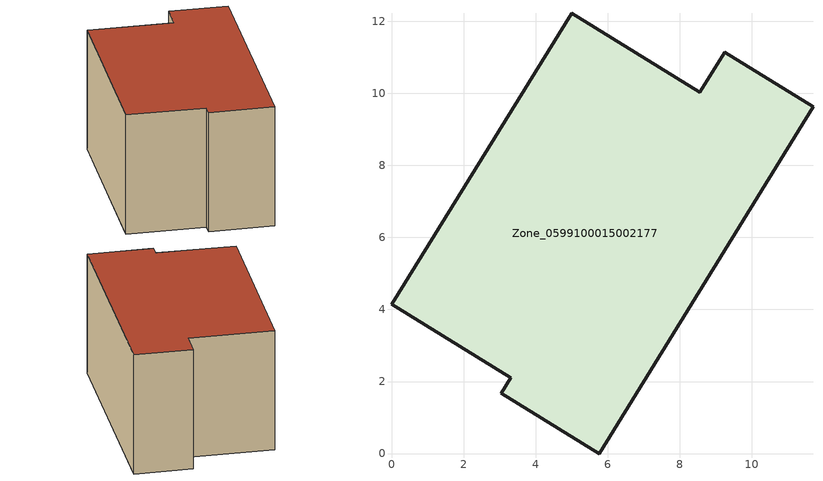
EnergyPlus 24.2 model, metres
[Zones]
Zone_0599100015002177
 floor ground (C_G): 3.31,2.1 0,4.14 5,12.21 8.56,10.02 9.25,11.14 11.7,9.63 5.77,0 3.05,1.67 z1.72
 wall outside (C_F): 8.56,10.02 5,12.21 0,4.14 3.31,2.1 3.05,1.67 5.77,0 11.7,9.63 9.25,11.14 8.56,10.02 z1.72:7.94
 roof outside (C_R): 3.31,2.1 3.05,1.67 5.77,0 11.7,9.63 9.25,11.14 8.56,10.02 5,12.21 0,4.14 z7.94
[BUILDING]
Pand.0599100015002177: North Axis=0; Terrain=City; Loads Convergence Tolerance Value=0.04; Temperature Convergence Tolerance Value=0.4; Solar Distribution=FullExterior; Maximum Number of Warmup Days=25; Minimum Number of Warmup Days=1
[Site:Location]
Rotterdam.The.Hague.AP_ZH_NLD Design_Conditions: Latitude=51.96; Longitude=4.45; Time Zone=1; Elevation=-4.5
[SITE:GROUNDTEMPERATURE:BUILDINGSURFACE]
18, 18, 18, 18, 18, 18, 18, 18, 18, 18, 18, 18
[MATERIAL] Thermal Absorptance=0.9; Solar Absorptance=0.7; Visible Absorptance=0.7
Name | Roughness | Thickness | Conductivity | Density | Specific Heat
G.TI.1992-2005 | MediumSmooth | 0.15 | 0.06 | 540 | 1210
F.TI.1992-2005 | Rough | 0.3 | 0.12 | 1920 | 840
R.TI.1992-2005 | MediumRough | 0.2 | 0.08 | 1500 | 1000
[CONSTRUCTION]
C_G: G.TI.1992-2005
C_F: F.TI.1992-2005
C_R: R.TI.1992-2005
[ZONE]
Zone_0599100015002177: Type=1; Multiplier=1; Ceiling Height=Autocalculate; Volume=Autocalculate; Floor Area=autocalculate; Part of Total Floor Area=Yes
[ZONEINFILTRATION:DESIGNFLOWRATE]
Infil_Zone_0599100015002177: Zone or ZoneList or Space or SpaceList=Zone_0599100015002177; Schedule=AlwaysOn; Design Flow Rate Calculation Method=Flow/Area; Flow Rate per Floor Area=0.0015; Constant Term Coefficient=1; Temperature Term Coefficient=0; Velocity Term Coefficient=0; Velocity Squared Term Coefficient=0
[HVACTEMPLATE:ZONE:IDEALLOADSAIRSYSTEM]
Zone_0599100015002177: Maximum Heating Supply Air Temperature=50; Minimum Cooling Supply Air Temperature=13; Maximum Heating Supply Air Humidity Ratio=0.0156; Minimum Cooling Supply Air Humidity Ratio=0.0077; Heating Limit=NoLimit; Cooling Limit=NoLimit; Dehumidification Control Type=ConstantSensibleHeatRatio; Cooling Sensible Heat Ratio=0.7; Dehumidification Setpoint=60; Humidification Control Type=None; Humidification Setpoint=30; Outdoor Air Method=None; Outdoor Air Flow Rate per Person=0.00944; Outdoor Air Flow Rate per Zone Floor Area=0; Outdoor Air Flow Rate per Zone=0; Demand Controlled Ventilation Type=None; Outdoor Air Economizer Type=NoEconomizer; Heat Recovery Type=None; Sensible Heat Recovery Effectiveness=0.7; Latent Heat Recovery Effectiveness=0.65
[ZONECONTROL:THERMOSTAT]
ThermostatControl_Zone_0599100015002177: Zone or ZoneList=Zone_0599100015002177; Control Type Schedule=DualSetpointControlType; Control 1=Thermostat_Zone_0599100015002177; Temperature Difference Between Cutout And Setpoint=0
[THERMOSTATSETPOINT:DUALSETPOINT]
Thermostat_Zone_0599100015002177: Heating Setpoint Temperature Schedule=HeatingSetpoint_Zone_0599100015002177; Cooling Setpoint Temperature Schedule=CoolingSetpoint_Zone_0599100015002177
[SCHEDULE:COMPACT]
HeatingSetpoint_Zone_0599100015002177: Through: 12/31, For: AllDays, Until: 24:00, 21
CoolingSetpoint_Zone_0599100015002177: Through: 12/31, For: AllDays, Until: 24:00, 24
DualSetpointControlType: Through: 12/31, For: AllDays, Until: 24:00, 4
AlwaysOn: Through: 12/31, For: AllDays, Until: 24:00, 1
